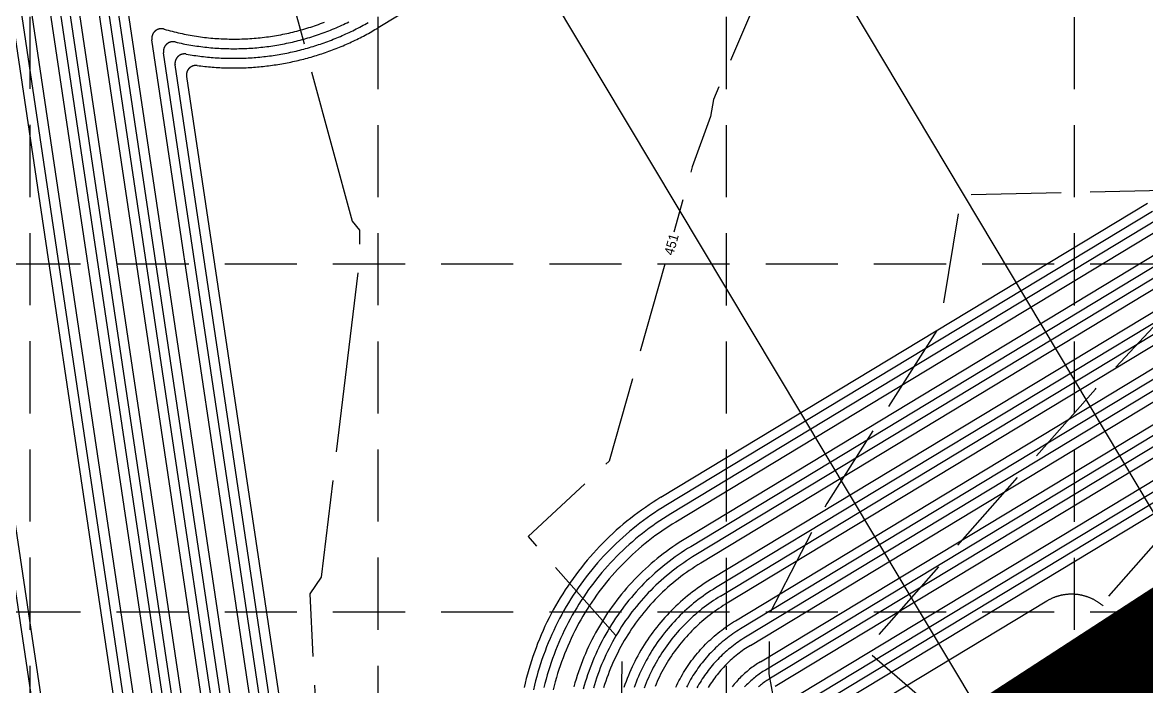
# Model space of a CAD drawing. Header units: inches. Extents: x 2439273 to 2445077, y 7048639 to 7057917.
# Drawn here: x 2442895.6 to 2443363.1, y 7054115.5 to 7054391.8 of the extents above; entities that cross this region are included whole.
import ezdxf
from ezdxf.enums import TextEntityAlignment as Align

# ---------------------------------------------------------------- set-up
doc = ezdxf.new("R2010")
doc.units = ezdxf.units.IN
doc.header["$LTSCALE"] = 300
doc.header["$MEASUREMENT"] = 0
for name, pattern in [('DASHED', [0.29, 0.25, -0.04]), ('DASHEDX2', [0.165, 0.125, -0.04]), ('HIDDEN', [0.375, 0.25, -0.125])]:
    doc.linetypes.add(name, pattern=pattern)
for name, color, linetype in [('EC', 43, 'DASHEDX2'), ('GRID', 254, 'HIDDEN'), ('new', 3, 'Continuous'), ('PC', 43, 'DASHEDX2'), ('SILT FENCE', 200, 'Continuous')]:
    doc.layers.add(name, color=color, linetype=linetype)
doc.styles.add('TMODELF', font='tmodelf')

msp = doc.modelspace()

# ---------------------------------------------------------------- linework, layer by layer
at = {"layer": 'EC', "color": 43, "linetype": 'DASHEDX2', "flags": 128}
for points in [[(2443425.74, 7053762.9), (2443410.41, 7053761.77), (2443405.97, 7053816.31), (2443401.06, 7053837.36), (2443403.24, 7053840.05), (2443400.65, 7053862.12), (2443422.56, 7053914.17), (2443420.89, 7053929.15), (2443409.27, 7053941.37), (2443418.2, 7053963.49), (2443407.31, 7054022.64), (2443384.23, 7054046.13), (2443375.71, 7054122.38), (2443344.45, 7054149.58), (2443377.51, 7054187.13), (2443398.88, 7054210.1), (2443437.29, 7054262.04), (2443478.46, 7054343.89), (2443509.53, 7054451.24), (2443614.64, 7054540.08), (2443651.9, 7054558.18), (2443693.35, 7054601.99), (2443728.56, 7054681.3), (2443812.61, 7054714.96), (2443863.78, 7054755.66), (2444011.23, 7054797.46), (2444011.97, 7054798.14), (2444012.82, 7054799.11), (2444012.85, 7054797.82), (2444012.89, 7054797.46), (2444012.83, 7054797.19), (2444012.6, 7054797.21), (2443999.05, 7054678.98), (2443978.29, 7054600.33), (2443975.74, 7054580.56), (2444001.51, 7054556.74), (2444053.34, 7054581.23), (2444080.03, 7054628.94), (2444081.95, 7054632.35), (2444082.71, 7054634.52), (2444113.22, 7054712.68), (2444125.39, 7054768.08), (2444127.07, 7054773.92), (2444129.2, 7054785.1), (2444137.84, 7054875.36), (2444149.36, 7054940.46), (2444151.97, 7054962.96), (2444154.76, 7054992.52), (2444157.59, 7055041.81), (2444156.9, 7055103.77), (2444155.87, 7055124.25), (2444151.7, 7055139.11), (2444132.12, 7055228.93), (2444130.36, 7055234.89), (2444124.79, 7055259.37), (2444123.25, 7055265.17), (2444118.68, 7055291.34), (2444116.11, 7055301.97), (2444061.14, 7055467.82), (2444060.28, 7055481.37), (2444050.92, 7055495.61), (2444050.15, 7055503.79), (2444050.16, 7055504.6)], [(2443511.86, 7055435.69), (2443507.19, 7055433.93), (2443504.92, 7055421.65), (2443497.25, 7055420.13), (2443493.6, 7055414.26), (2443492.04, 7055408.71), (2443453.84, 7055338.29), (2443452.7, 7055338.52), (2443451.86, 7055336.53), (2443450.09, 7055338.2), (2443448.59, 7055338.18), (2443448.86, 7055335.31), (2443447.1, 7055324.38), (2443435.73, 7055265.16), (2443433.88, 7055220.34), (2443432.33, 7055199.94), (2443415, 7055185.53), (2443374.98, 7055140.83), (2443363.17, 7055125.15), (2443361.98, 7055125.32), (2443352.8, 7055115.4), (2443360.63, 7055100.65), (2443360.78, 7055026.45), (2443360.08, 7055002.86), (2443371.99, 7055000.24), (2443418.36, 7054969.02), (2443406.62, 7054944.25), (2443471.96, 7054977.42), (2443529.63, 7055009.81), (2443530.14, 7055004.94), (2443526.02, 7054979.98), (2443532.77, 7054960.1), (2443566.31, 7054989.6), (2443585.78, 7055037.99), (2443590.53, 7055042.01), (2443604.79, 7055023.27), (2443656.99, 7055029.71), (2443666.14, 7055031.02), (2443668.26, 7055035.44), (2443677.41, 7055035.82), (2443700.95, 7055032.28), (2443762.1, 7055059.05), (2443763.15, 7055060.24), (2443766.99, 7055058.73), (2443764.53, 7055055.73), (2443756.65, 7055051.52), (2443680.7, 7055010.81), (2443660.78, 7055001.76), (2443596.08, 7054965.38), (2443563.89, 7054949.67), (2443557.22, 7054967.25), (2443516.36, 7054938.06), (2443513.96, 7054938.18), (2443484.06, 7054953.25), (2443466.24, 7054946.57), (2443395.92, 7054911.21), (2443373.7, 7054893.59), (2443320.91, 7054852.94), (2443294.85, 7054833.78), (2443252.66, 7054806.13), (2443242.56, 7054802.47), (2443216.02, 7054772.74), (2443185.64, 7054756.34), (2443163.8, 7054743.97), (2443165.29, 7054737.85), (2443191.1, 7054747.48), (2443219.19, 7054668.57), (2443250.56, 7054658.22), (2443239.44, 7054606.81), (2443211.38, 7054587.7), (2443212.53, 7054520.04), (2443222.29, 7054468.32), (2443228.27, 7054442.89), (2443213.74, 7054431.04), (2443183.1, 7054359.82), (2443181.79, 7054352.66), (2443174.19, 7054331.77), (2443166.51, 7054304.53)], [(2443314.73, 7054071.34), (2443246.4, 7054130.8), (2443341.86, 7054239.25), (2443403.58, 7054305.58), (2443406.09, 7054308.97), (2443408.78, 7054314.31), (2443414.52, 7054334.14), (2443390.64, 7054330.87), (2443370.67, 7054321.87), (2443286.18, 7054320.04), (2443277.13, 7054265.52), (2443230.15, 7054191.69), (2443206.36, 7054145.81), (2443205.99, 7054120.81), (2443213.13, 7054083.79), (2443239.82, 7053999.75), (2443234.62, 7053948.44), (2443238.04, 7053912.97), (2443265.46, 7053839.87), (2443282.07, 7053806.58), (2443304.58, 7053767.27), (2443352.7, 7053713.1), (2443391.84, 7053658.11), (2443400.61, 7053636.17), (2443420.26, 7053607.51), (2443419.79, 7053641.23), (2443418.81, 7053656.41), (2443415.35, 7053686.97), (2443423.84, 7053699.04)], [(2443162.75, 7054291.18), (2443139.67, 7054209.25), (2443105.9, 7054177.95), (2443145.08, 7054133.66), (2443144.59, 7054100.18), (2443149.81, 7054073.13), (2443146.68, 7053974.63), (2443171.7, 7053914.58), (2443174.93, 7053881.09)]]:
    msp.add_lwpolyline(points, dxfattribs=at)
at = {"layer": 'EC', "color": 43, "linetype": 'DASHED', "flags": 128}
msp.add_lwpolyline([(2443007.95, 7054456.14), (2443002.69, 7054419.91), (2443032.74, 7054309.19), (2443035.75, 7054305.36), (2443035.89, 7054294.04), (2443019.84, 7054160.99), (2443015.14, 7054154.07), (2443020.76, 7054042.59), (2443027.98, 7054035.18), (2443030.2, 7054009.01), (2443027.26, 7053976.63)], dxfattribs=at)
at = {"layer": 'GRID', "linetype": 'HIDDEN', "ltscale": 0.4}
for p, q in [((2442898.88, 7049369.15), (2442898.88, 7057765.42)), ((2443043.63, 7049369.12), (2443043.63, 7057765.42)), ((2443188.39, 7049369.1), (2443188.39, 7057765.42)), ((2443333.14, 7049369.08), (2443333.14, 7057765.42)), ((2439424.76, 7054291.31), (2444925.44, 7054291.31)), ((2439424.76, 7054146.56), (2444925.44, 7054146.56))]:
    msp.add_line(p, q, dxfattribs=at)
at = {"layer": 'new', "color": 3, "linetype": 'Continuous', "flags": 128}
for points in [[(2442670.99, 7055145.78), (2443478.05, 7053796.66)], [(2442799.46, 7055136.46), (2443536.66, 7053902)]]:
    msp.add_lwpolyline(points, dxfattribs=at)
at = {"layer": 'PC', "color": 24, "linetype": 'Continuous', "flags": 128}
for points in [[(2442829.63, 7054577.85), (2442924.42, 7053941.89), (2442752.22, 7053818.59), (2442767.34, 7053792.52), (2442608.78, 7053678.98)], [(2442611.11, 7053675.73), (2442961.11, 7053926.35), (2442863.77, 7054579.39), (2442834.1, 7054574.97), (2442928.74, 7053940.06), (2442771.33, 7053827.35), (2442786.45, 7053801.28)], [(2442613.44, 7053672.48), (2442965.43, 7053924.52), (2442870.67, 7054560.25)], [(2442877.57, 7054541.11), (2442969.75, 7053922.69), (2442615.77, 7053669.23)], [(2443248.96, 7054513.78), (2443043.57, 7054389.62)], [(2442620.43, 7053662.72), (2442978.38, 7053919.03), (2442891.36, 7054502.83)], [(2442898.26, 7054483.69), (2442982.7, 7053917.2), (2442622.76, 7053659.47)], [(2442625.09, 7053656.22), (2442987.01, 7053915.37), (2442905.16, 7054464.55)], [(2442627.41, 7053652.97), (2442991.33, 7053913.54), (2442912.05, 7054445.45)], [(2442632.07, 7053646.46), (2442999.96, 7053909.89), (2442923.9, 7054420.17)], [(2442634.4, 7053643.21), (2443004.28, 7053908.06), (2442929.27, 7054411.29)], [(2442636.73, 7053639.96), (2443008.6, 7053906.23), (2442934.47, 7054403.57)], [(2442639.06, 7053636.7), (2443012.91, 7053904.4), (2442939.54, 7054396.68)], [(2442954.5, 7054389.03), (2442954.42, 7054389.05), (2442954.35, 7054389.07), (2442954.27, 7054389.09), (2442954.19, 7054389.11), (2442954.11, 7054389.13), (2442954.03, 7054389.14), (2442953.95, 7054389.15), (2442953.87, 7054389.16), (2442953.79, 7054389.17), (2442953.71, 7054389.18), (2442953.63, 7054389.18), (2442953.55, 7054389.19), (2442953.47, 7054389.19), (2442953.39, 7054389.19), (2442953.31, 7054389.19), (2442953.23, 7054389.19), (2442953.15, 7054389.19), (2442953.07, 7054389.18), (2442952.99, 7054389.17), (2442952.92, 7054389.16), (2442952.84, 7054389.15), (2442952.76, 7054389.14), (2442952.68, 7054389.13), (2442952.6, 7054389.11), (2442952.52, 7054389.1), (2442952.44, 7054389.08), (2442952.36, 7054389.06), (2442952.29, 7054389.04), (2442952.21, 7054389.02), (2442952.13, 7054388.99), (2442952.06, 7054388.97), (2442951.98, 7054388.94), (2442951.91, 7054388.91), (2442951.83, 7054388.88), (2442951.76, 7054388.85), (2442951.69, 7054388.82), (2442951.62, 7054388.78), (2442951.54, 7054388.74), (2442951.47, 7054388.71), (2442951.4, 7054388.67), (2442951.33, 7054388.63), (2442951.27, 7054388.59), (2442951.2, 7054388.54), (2442951.13, 7054388.5), (2442951.07, 7054388.45), (2442951, 7054388.41), (2442950.94, 7054388.36), (2442950.87, 7054388.31), (2442950.81, 7054388.26), (2442950.75, 7054388.21), (2442950.69, 7054388.15), (2442950.63, 7054388.1), (2442950.58, 7054388.04), (2442950.52, 7054387.99), (2442950.46, 7054387.93), (2442950.41, 7054387.87), (2442950.36, 7054387.81), (2442950.31, 7054387.75), (2442950.25, 7054387.69), (2442950.21, 7054387.62), (2442950.16, 7054387.56), (2442950.11, 7054387.49), (2442950.07, 7054387.43), (2442950.02, 7054387.36), (2442949.98, 7054387.29), (2442949.94, 7054387.22), (2442949.9, 7054387.15), (2442949.86, 7054387.08), (2442949.82, 7054387.01), (2442949.79, 7054386.94), (2442949.75, 7054386.87), (2442949.72, 7054386.8), (2442949.69, 7054386.72), (2442949.66, 7054386.65), (2442949.63, 7054386.57), (2442949.6, 7054386.5), (2442949.58, 7054386.42), (2442949.55, 7054386.35), (2442949.53, 7054386.27), (2442949.51, 7054386.19), (2442949.49, 7054386.11), (2442949.47, 7054386.04), (2442949.46, 7054385.96), (2442949.44, 7054385.88), (2442949.43, 7054385.8), (2442949.42, 7054385.72), (2442949.41, 7054385.64), (2442949.4, 7054385.56), (2442949.39, 7054385.48), (2442949.39, 7054385.4), (2442949.38, 7054385.32), (2442949.38, 7054385.24), (2442949.38, 7054385.16), (2442949.38, 7054385.08), (2442949.39, 7054385), (2442949.39, 7054384.92), (2442949.4, 7054384.84), (2442949.41, 7054384.76), (2442949.42, 7054384.68), (2442949.43, 7054384.6)], [(2442954.5, 7054389.03), (2442955.33, 7054388.8), (2442956.16, 7054388.57), (2442956.99, 7054388.34), (2442957.82, 7054388.13), (2442958.65, 7054387.92), (2442959.49, 7054387.71), (2442960.33, 7054387.52), (2442961.17, 7054387.33), (2442962.01, 7054387.15), (2442962.85, 7054386.97), (2442963.69, 7054386.81), (2442964.54, 7054386.65), (2442965.38, 7054386.49), (2442966.23, 7054386.34), (2442967.08, 7054386.2), (2442967.93, 7054386.07), (2442968.78, 7054385.95), (2442969.63, 7054385.83), (2442970.48, 7054385.72), (2442971.34, 7054385.61), (2442972.19, 7054385.51), (2442973.05, 7054385.42), (2442973.9, 7054385.34), (2442974.76, 7054385.26), (2442975.62, 7054385.19), (2442976.47, 7054385.13), (2442977.33, 7054385.08), (2442978.19, 7054385.03), (2442979.05, 7054384.99), (2442979.91, 7054384.95), (2442980.77, 7054384.93), (2442981.63, 7054384.91), (2442982.49, 7054384.9), (2442983.35, 7054384.89), (2442984.21, 7054384.89), (2442985.07, 7054384.9), (2442985.93, 7054384.92), (2442986.79, 7054384.94), (2442987.65, 7054384.97), (2442988.51, 7054385.01), (2442989.37, 7054385.05), (2442990.23, 7054385.1), (2442991.08, 7054385.16), (2442991.94, 7054385.23), (2442992.8, 7054385.3), (2442993.65, 7054385.38), (2442994.51, 7054385.47), (2442995.36, 7054385.56), (2442996.22, 7054385.66), (2442997.07, 7054385.77), (2442997.92, 7054385.89), (2442998.78, 7054386.01), (2442999.63, 7054386.14), (2443000.47, 7054386.27), (2443001.32, 7054386.42), (2443002.17, 7054386.57), (2443003.02, 7054386.73), (2443003.86, 7054386.89), (2443004.7, 7054387.06), (2443005.54, 7054387.24), (2443006.38, 7054387.42), (2443007.22, 7054387.62), (2443008.06, 7054387.82), (2443008.89, 7054388.02), (2443009.73, 7054388.24), (2443010.56, 7054388.45), (2443011.39, 7054388.68), (2443012.22, 7054388.92), (2443013.04, 7054389.16), (2443013.86, 7054389.4), (2443014.69, 7054389.66), (2443015.51, 7054389.92), (2443016.32, 7054390.19), (2443017.14, 7054390.46), (2443017.95, 7054390.74), (2443018.76, 7054391.03), (2443019.57, 7054391.32), (2443020.38, 7054391.62), (2443021.18, 7054391.93)], [(2442959.14, 7054383.69), (2442959.95, 7054383.5), (2442960.76, 7054383.32), (2442961.58, 7054383.15), (2442962.4, 7054382.98), (2442963.21, 7054382.82), (2442964.03, 7054382.67), (2442964.85, 7054382.52), (2442965.68, 7054382.38), (2442966.5, 7054382.25), (2442967.32, 7054382.12), (2442968.15, 7054382), (2442968.97, 7054381.88), (2442969.8, 7054381.77), (2442970.63, 7054381.67), (2442971.45, 7054381.57), (2442972.28, 7054381.48), (2442973.11, 7054381.4), (2442973.94, 7054381.32), (2442974.77, 7054381.25), (2442975.6, 7054381.18), (2442976.43, 7054381.13), (2442977.27, 7054381.07), (2442978.1, 7054381.03), (2442978.93, 7054380.99), (2442979.77, 7054380.96), (2442980.6, 7054380.93), (2442981.43, 7054380.91), (2442982.27, 7054380.9), (2442983.1, 7054380.89), (2442983.93, 7054380.89), (2442984.77, 7054380.9), (2442985.6, 7054380.91), (2442986.43, 7054380.93), (2442987.27, 7054380.95), (2442988.1, 7054380.99), (2442988.93, 7054381.02), (2442989.76, 7054381.07), (2442990.6, 7054381.12), (2442991.43, 7054381.18), (2442992.26, 7054381.24), (2442993.09, 7054381.31), (2442993.92, 7054381.39), (2442994.75, 7054381.47), (2442995.58, 7054381.56), (2442996.41, 7054381.66), (2442997.23, 7054381.76), (2442998.06, 7054381.87), (2442998.89, 7054381.98), (2442999.71, 7054382.1), (2443000.53, 7054382.23), (2443001.36, 7054382.37), (2443002.18, 7054382.51), (2443003, 7054382.65), (2443003.82, 7054382.81), (2443004.64, 7054382.97), (2443005.45, 7054383.13), (2443006.27, 7054383.3), (2443007.08, 7054383.48), (2443007.9, 7054383.67), (2443008.71, 7054383.86), (2443009.52, 7054384.06), (2443010.33, 7054384.26), (2443011.13, 7054384.47), (2443011.94, 7054384.68), (2443012.74, 7054384.91), (2443013.54, 7054385.14), (2443014.34, 7054385.37), (2443015.14, 7054385.61), (2443015.94, 7054385.86), (2443016.73, 7054386.11), (2443017.53, 7054386.37), (2443018.32, 7054386.63), (2443019.1, 7054386.91), (2443019.89, 7054387.18), (2443020.67, 7054387.47), (2443021.46, 7054387.76), (2443022.24, 7054388.05), (2443023.01, 7054388.35), (2443023.79, 7054388.66), (2443024.56, 7054388.97), (2443025.33, 7054389.29), (2443026.1, 7054389.62), (2443026.86, 7054389.95), (2443027.62, 7054390.29), (2443028.38, 7054390.63), (2443029.14, 7054390.98), (2443029.9, 7054391.33), (2443030.65, 7054391.69), (2443031.4, 7054392.06)], [(2442963.74, 7054378.66), (2442964.54, 7054378.52), (2442965.33, 7054378.38), (2442966.13, 7054378.25), (2442966.93, 7054378.13), (2442967.73, 7054378.01), (2442968.53, 7054377.9), (2442969.33, 7054377.8), (2442970.13, 7054377.7), (2442970.94, 7054377.6), (2442971.74, 7054377.52), (2442972.54, 7054377.43), (2442973.35, 7054377.36), (2442974.15, 7054377.29), (2442974.96, 7054377.22), (2442975.77, 7054377.16), (2442976.57, 7054377.11), (2442977.38, 7054377.06), (2442978.19, 7054377.02), (2442978.99, 7054376.98), (2442979.8, 7054376.95), (2442980.61, 7054376.93), (2442981.42, 7054376.91), (2442982.23, 7054376.9), (2442983.03, 7054376.89), (2442983.84, 7054376.89), (2442984.65, 7054376.9), (2442985.46, 7054376.91), (2442986.27, 7054376.92), (2442987.07, 7054376.95), (2442987.88, 7054376.97), (2442988.69, 7054377.01), (2442989.5, 7054377.05), (2442990.3, 7054377.09), (2442991.11, 7054377.14), (2442991.92, 7054377.2), (2442992.72, 7054377.27), (2442993.53, 7054377.33), (2442994.33, 7054377.41), (2442995.14, 7054377.49), (2442995.94, 7054377.58), (2442996.74, 7054377.67), (2442997.55, 7054377.77), (2442998.35, 7054377.87), (2442999.15, 7054377.98), (2442999.95, 7054378.1), (2443000.75, 7054378.22), (2443001.55, 7054378.34), (2443002.34, 7054378.48), (2443003.14, 7054378.61), (2443003.93, 7054378.76), (2443004.73, 7054378.91), (2443005.52, 7054379.06), (2443006.31, 7054379.23), (2443007.1, 7054379.39), (2443007.89, 7054379.57), (2443008.68, 7054379.74), (2443009.47, 7054379.93), (2443010.26, 7054380.12), (2443011.04, 7054380.31), (2443011.82, 7054380.51), (2443012.6, 7054380.72), (2443013.38, 7054380.93), (2443014.16, 7054381.15), (2443014.94, 7054381.37), (2443015.71, 7054381.6), (2443016.49, 7054381.84), (2443017.26, 7054382.08), (2443018.03, 7054382.33), (2443018.8, 7054382.58), (2443019.56, 7054382.83), (2443020.33, 7054383.1), (2443021.09, 7054383.36), (2443021.85, 7054383.64), (2443022.61, 7054383.92), (2443023.37, 7054384.2), (2443024.12, 7054384.49), (2443024.87, 7054384.79), (2443025.62, 7054385.09), (2443026.37, 7054385.39), (2443027.12, 7054385.71), (2443027.86, 7054386.02), (2443028.6, 7054386.35), (2443029.34, 7054386.67), (2443030.08, 7054387.01), (2443030.81, 7054387.34), (2443031.54, 7054387.69), (2443032.27, 7054388.04), (2443033, 7054388.39), (2443033.72, 7054388.75), (2443034.44, 7054389.11), (2443035.16, 7054389.48), (2443035.88, 7054389.86), (2443036.59, 7054390.24), (2443037.3, 7054390.63), (2443038.01, 7054391.02), (2443038.71, 7054391.41), (2443039.42, 7054391.81)], [(2442968.32, 7054373.9), (2442969.09, 7054373.8), (2442969.87, 7054373.7), (2442970.65, 7054373.61), (2442971.43, 7054373.53), (2442972.21, 7054373.45), (2442972.99, 7054373.37), (2442973.77, 7054373.3), (2442974.55, 7054373.24), (2442975.33, 7054373.18), (2442976.11, 7054373.13), (2442976.9, 7054373.08), (2442977.68, 7054373.04), (2442978.46, 7054373), (2442979.24, 7054372.97), (2442980.03, 7054372.94), (2442980.81, 7054372.92), (2442981.59, 7054372.91), (2442982.38, 7054372.9), (2442983.16, 7054372.89), (2442983.94, 7054372.89), (2442984.73, 7054372.9), (2442985.51, 7054372.91), (2442986.3, 7054372.92), (2442987.08, 7054372.94), (2442987.86, 7054372.97), (2442988.64, 7054373), (2442989.43, 7054373.04), (2442990.21, 7054373.08), (2442990.99, 7054373.13), (2442991.77, 7054373.18), (2442992.56, 7054373.24), (2442993.34, 7054373.3), (2442994.12, 7054373.37), (2442994.9, 7054373.45), (2442995.68, 7054373.52), (2442996.46, 7054373.61), (2442997.23, 7054373.7), (2442998.01, 7054373.79), (2442998.79, 7054373.89), (2442999.57, 7054374), (2443000.34, 7054374.11), (2443001.12, 7054374.23), (2443001.89, 7054374.35), (2443002.66, 7054374.47), (2443003.44, 7054374.61), (2443004.21, 7054374.74), (2443004.98, 7054374.88), (2443005.75, 7054375.03), (2443006.52, 7054375.18), (2443007.29, 7054375.34), (2443008.05, 7054375.5), (2443008.82, 7054375.67), (2443009.58, 7054375.85), (2443010.35, 7054376.02), (2443011.11, 7054376.21), (2443011.87, 7054376.4), (2443012.63, 7054376.59), (2443013.38, 7054376.79), (2443014.14, 7054376.99), (2443014.9, 7054377.2), (2443015.65, 7054377.42), (2443016.4, 7054377.64), (2443017.15, 7054377.86), (2443017.9, 7054378.09), (2443018.65, 7054378.32), (2443019.4, 7054378.56), (2443020.14, 7054378.81), (2443020.88, 7054379.06), (2443021.63, 7054379.31), (2443022.36, 7054379.57), (2443023.1, 7054379.84), (2443023.84, 7054380.11), (2443024.57, 7054380.38), (2443025.3, 7054380.66), (2443026.03, 7054380.95), (2443026.76, 7054381.23), (2443027.49, 7054381.53), (2443028.21, 7054381.83), (2443028.94, 7054382.13), (2443029.66, 7054382.44), (2443030.37, 7054382.75), (2443031.09, 7054383.07), (2443031.8, 7054383.4), (2443032.52, 7054383.73), (2443033.22, 7054384.06), (2443033.93, 7054384.4), (2443034.64, 7054384.74), (2443035.34, 7054385.09), (2443036.04, 7054385.44), (2443036.74, 7054385.8), (2443037.43, 7054386.16), (2443038.12, 7054386.52), (2443038.81, 7054386.89), (2443039.5, 7054387.27), (2443040.19, 7054387.65), (2443040.87, 7054388.03), (2443041.55, 7054388.42), (2443042.23, 7054388.82), (2443042.9, 7054389.22), (2443043.57, 7054389.62)], [(2442643.72, 7053630.2), (2443021.55, 7053900.74), (2442949.43, 7054384.6)], [(2442959.14, 7054383.69), (2442959.06, 7054383.71), (2442958.98, 7054383.72), (2442958.91, 7054383.73), (2442958.83, 7054383.75), (2442958.75, 7054383.76), (2442958.68, 7054383.77), (2442958.6, 7054383.78), (2442958.52, 7054383.78), (2442958.44, 7054383.79), (2442958.37, 7054383.79), (2442958.29, 7054383.79), (2442958.21, 7054383.79), (2442958.13, 7054383.79), (2442958.05, 7054383.79), (2442957.98, 7054383.78), (2442957.9, 7054383.78), (2442957.82, 7054383.77), (2442957.74, 7054383.76), (2442957.67, 7054383.75), (2442957.59, 7054383.74), (2442957.51, 7054383.73), (2442957.44, 7054383.71), (2442957.36, 7054383.7), (2442957.28, 7054383.68), (2442957.21, 7054383.66), (2442957.13, 7054383.64), (2442957.06, 7054383.62), (2442956.99, 7054383.59), (2442956.91, 7054383.57), (2442956.84, 7054383.54), (2442956.77, 7054383.51), (2442956.69, 7054383.48), (2442956.62, 7054383.45), (2442956.55, 7054383.42), (2442956.48, 7054383.39), (2442956.41, 7054383.35), (2442956.34, 7054383.32), (2442956.27, 7054383.28), (2442956.21, 7054383.24), (2442956.14, 7054383.2), (2442956.07, 7054383.16), (2442956.01, 7054383.12), (2442955.94, 7054383.07), (2442955.88, 7054383.03), (2442955.82, 7054382.98), (2442955.76, 7054382.93), (2442955.7, 7054382.88), (2442955.64, 7054382.83), (2442955.58, 7054382.78), (2442955.52, 7054382.73), (2442955.46, 7054382.68), (2442955.41, 7054382.62), (2442955.35, 7054382.57), (2442955.3, 7054382.51), (2442955.25, 7054382.45), (2442955.19, 7054382.4), (2442955.14, 7054382.34), (2442955.1, 7054382.28), (2442955.05, 7054382.21), (2442955, 7054382.15), (2442954.96, 7054382.09), (2442954.91, 7054382.02), (2442954.87, 7054381.96), (2442954.83, 7054381.89), (2442954.79, 7054381.83), (2442954.75, 7054381.76), (2442954.71, 7054381.69), (2442954.67, 7054381.62), (2442954.64, 7054381.55), (2442954.61, 7054381.48), (2442954.57, 7054381.41), (2442954.54, 7054381.34), (2442954.51, 7054381.27), (2442954.49, 7054381.19), (2442954.46, 7054381.12), (2442954.43, 7054381.05), (2442954.41, 7054380.97), (2442954.39, 7054380.9), (2442954.37, 7054380.82), (2442954.35, 7054380.75), (2442954.33, 7054380.67), (2442954.31, 7054380.6), (2442954.3, 7054380.52), (2442954.29, 7054380.44), (2442954.27, 7054380.37), (2442954.26, 7054380.29), (2442954.25, 7054380.21), (2442954.25, 7054380.13), (2442954.24, 7054380.06), (2442954.24, 7054379.98), (2442954.23, 7054379.9), (2442954.23, 7054379.82), (2442954.23, 7054379.75), (2442954.23, 7054379.67), (2442954.24, 7054379.59), (2442954.24, 7054379.51), (2442954.25, 7054379.43), (2442954.26, 7054379.36), (2442954.26, 7054379.28), (2442954.28, 7054379.2)], [(2442646.04, 7053626.95), (2443025.86, 7053898.91), (2442954.28, 7054379.2)], [(2442963.74, 7054378.66), (2442963.67, 7054378.67), (2442963.59, 7054378.68), (2442963.51, 7054378.69), (2442963.44, 7054378.7), (2442963.36, 7054378.71), (2442963.29, 7054378.71), (2442963.21, 7054378.72), (2442963.14, 7054378.72), (2442963.06, 7054378.72), (2442962.98, 7054378.72), (2442962.91, 7054378.72), (2442962.83, 7054378.72), (2442962.76, 7054378.71), (2442962.68, 7054378.71), (2442962.61, 7054378.7), (2442962.53, 7054378.69), (2442962.46, 7054378.68), (2442962.38, 7054378.67), (2442962.31, 7054378.65), (2442962.23, 7054378.64), (2442962.16, 7054378.62), (2442962.08, 7054378.61), (2442962.01, 7054378.59), (2442961.94, 7054378.57), (2442961.86, 7054378.55), (2442961.79, 7054378.52), (2442961.72, 7054378.5), (2442961.65, 7054378.47), (2442961.58, 7054378.45), (2442961.51, 7054378.42), (2442961.44, 7054378.39), (2442961.37, 7054378.36), (2442961.3, 7054378.33), (2442961.23, 7054378.29), (2442961.16, 7054378.26), (2442961.1, 7054378.22), (2442961.03, 7054378.18), (2442960.97, 7054378.15), (2442960.9, 7054378.11), (2442960.84, 7054378.07), (2442960.77, 7054378.02), (2442960.71, 7054377.98), (2442960.65, 7054377.94), (2442960.59, 7054377.89), (2442960.53, 7054377.84), (2442960.47, 7054377.79), (2442960.41, 7054377.75), (2442960.36, 7054377.7), (2442960.3, 7054377.64), (2442960.25, 7054377.59), (2442960.19, 7054377.54), (2442960.14, 7054377.48), (2442960.09, 7054377.43), (2442960.04, 7054377.37), (2442959.99, 7054377.32), (2442959.94, 7054377.26), (2442959.89, 7054377.2), (2442959.84, 7054377.14), (2442959.8, 7054377.08), (2442959.75, 7054377.02), (2442959.71, 7054376.95), (2442959.67, 7054376.89), (2442959.63, 7054376.82), (2442959.59, 7054376.76), (2442959.55, 7054376.69), (2442959.52, 7054376.63), (2442959.48, 7054376.56), (2442959.45, 7054376.49), (2442959.41, 7054376.43), (2442959.38, 7054376.36), (2442959.35, 7054376.29), (2442959.32, 7054376.22), (2442959.29, 7054376.15), (2442959.27, 7054376.07), (2442959.24, 7054376), (2442959.22, 7054375.93), (2442959.2, 7054375.86), (2442959.18, 7054375.79), (2442959.16, 7054375.71), (2442959.14, 7054375.64), (2442959.12, 7054375.56), (2442959.11, 7054375.49), (2442959.09, 7054375.42), (2442959.08, 7054375.34), (2442959.07, 7054375.27), (2442959.06, 7054375.19), (2442959.05, 7054375.12), (2442959.04, 7054375.04), (2442959.04, 7054374.96), (2442959.04, 7054374.89), (2442959.03, 7054374.81), (2442959.03, 7054374.74), (2442959.03, 7054374.66), (2442959.03, 7054374.58), (2442959.04, 7054374.51), (2442959.04, 7054374.43), (2442959.05, 7054374.36), (2442959.06, 7054374.28), (2442959.07, 7054374.21), (2442959.08, 7054374.13)], [(2442648.37, 7053623.7), (2443030.18, 7053897.09), (2442959.08, 7054374.13)], [(2442968.32, 7054373.9), (2442968.24, 7054373.91), (2442968.17, 7054373.91), (2442968.09, 7054373.92), (2442968.02, 7054373.92), (2442967.95, 7054373.93), (2442967.87, 7054373.93), (2442967.8, 7054373.93), (2442967.73, 7054373.93), (2442967.65, 7054373.93), (2442967.58, 7054373.93), (2442967.5, 7054373.92), (2442967.43, 7054373.91), (2442967.36, 7054373.91), (2442967.28, 7054373.9), (2442967.21, 7054373.89), (2442967.14, 7054373.88), (2442967.06, 7054373.86), (2442966.99, 7054373.85), (2442966.92, 7054373.83), (2442966.85, 7054373.82), (2442966.77, 7054373.8), (2442966.7, 7054373.78), (2442966.63, 7054373.76), (2442966.56, 7054373.74), (2442966.49, 7054373.71), (2442966.42, 7054373.69), (2442966.35, 7054373.66), (2442966.28, 7054373.64), (2442966.21, 7054373.61), (2442966.15, 7054373.58), (2442966.08, 7054373.55), (2442966.01, 7054373.51), (2442965.95, 7054373.48), (2442965.88, 7054373.45), (2442965.82, 7054373.41), (2442965.75, 7054373.37), (2442965.69, 7054373.34), (2442965.63, 7054373.3), (2442965.56, 7054373.26), (2442965.5, 7054373.21), (2442965.44, 7054373.17), (2442965.38, 7054373.13), (2442965.33, 7054373.08), (2442965.27, 7054373.04), (2442965.21, 7054372.99), (2442965.15, 7054372.94), (2442965.1, 7054372.89), (2442965.04, 7054372.84), (2442964.99, 7054372.79), (2442964.94, 7054372.74), (2442964.89, 7054372.68), (2442964.84, 7054372.63), (2442964.79, 7054372.57), (2442964.74, 7054372.52), (2442964.69, 7054372.46), (2442964.65, 7054372.4), (2442964.6, 7054372.34), (2442964.56, 7054372.29), (2442964.51, 7054372.23), (2442964.47, 7054372.16), (2442964.43, 7054372.1), (2442964.39, 7054372.04), (2442964.35, 7054371.98), (2442964.32, 7054371.91), (2442964.28, 7054371.85), (2442964.24, 7054371.78), (2442964.21, 7054371.72), (2442964.18, 7054371.65), (2442964.15, 7054371.58), (2442964.12, 7054371.52), (2442964.09, 7054371.45), (2442964.06, 7054371.38), (2442964.03, 7054371.31), (2442964.01, 7054371.24), (2442963.99, 7054371.17), (2442963.96, 7054371.1), (2442963.94, 7054371.03), (2442963.92, 7054370.96), (2442963.91, 7054370.88), (2442963.89, 7054370.81), (2442963.87, 7054370.74), (2442963.86, 7054370.67), (2442963.85, 7054370.59), (2442963.83, 7054370.52), (2442963.82, 7054370.45), (2442963.81, 7054370.37), (2442963.81, 7054370.3), (2442963.8, 7054370.23), (2442963.8, 7054370.15), (2442963.79, 7054370.08), (2442963.79, 7054370.01), (2442963.79, 7054369.93), (2442963.79, 7054369.86), (2442963.79, 7054369.78), (2442963.8, 7054369.71), (2442963.8, 7054369.64), (2442963.81, 7054369.56), (2442963.81, 7054369.49), (2442963.82, 7054369.41), (2442963.83, 7054369.34)], [(2442963.83, 7054369.34), (2443034.5, 7053895.26), (2442650.7, 7053620.44)], [(2443161.16, 7054194.22), (2443363.61, 7054316.61)], [(2443365.68, 7054313.19), (2443163.23, 7054190.8)], [(2443367.75, 7054309.77), (2443165.3, 7054187.38)], [(2443369.82, 7054306.34), (2443167.37, 7054183.95)], [(2443373.96, 7054299.5), (2443171.51, 7054177.11)], [(2443376.03, 7054296.07), (2443173.57, 7054173.68)], [(2443378.09, 7054292.65), (2443175.64, 7054170.26)], [(2443380.16, 7054289.23), (2443177.71, 7054166.84)], [(2443384.3, 7054282.38), (2443181.85, 7054159.99)], [(2443386.37, 7054278.96), (2443183.92, 7054156.57)], [(2443185.99, 7054153.15), (2443388.44, 7054275.54)], [(2443390.51, 7054272.11), (2443188.06, 7054149.72)], [(2443167.31, 7054115.17), (2443167.74, 7054116.07), (2443168.18, 7054116.96), (2443168.64, 7054117.84), (2443169.11, 7054118.72), (2443169.59, 7054119.59), (2443170.08, 7054120.45), (2443170.59, 7054121.31), (2443171.12, 7054122.15), (2443171.65, 7054122.99), (2443172.2, 7054123.82), (2443172.76, 7054124.64), (2443173.33, 7054125.45), (2443173.92, 7054126.26), (2443174.52, 7054127.05), (2443175.13, 7054127.83), (2443175.75, 7054128.61), (2443176.39, 7054129.37), (2443177.04, 7054130.13), (2443177.7, 7054130.87), (2443178.37, 7054131.61), (2443179.05, 7054132.33), (2443179.74, 7054133.05), (2443180.44, 7054133.75), (2443181.16, 7054134.44), (2443181.88, 7054135.12), (2443182.62, 7054135.79), (2443183.37, 7054136.45), (2443184.12, 7054137.09), (2443184.89, 7054137.73), (2443185.66, 7054138.35), (2443186.45, 7054138.96), (2443187.24, 7054139.56), (2443188.05, 7054140.14), (2443188.86, 7054140.71), (2443189.68, 7054141.27), (2443190.51, 7054141.82), (2443191.35, 7054142.36), (2443192.2, 7054142.88), (2443394.65, 7054265.27)], [(2443396.72, 7054261.84), (2443194.27, 7054139.45)], [(2443398.79, 7054258.42), (2443196.34, 7054136.03)], [(2443198.41, 7054132.61), (2443400.86, 7054255)], [(2443202.55, 7054125.76), (2443405, 7054248.15)], [(2443407.07, 7054244.73), (2443204.62, 7054122.34)], [(2443409.14, 7054241.3), (2443206.68, 7054118.91)], [(2443411.21, 7054237.88), (2443208.75, 7054115.49)], [(2443212.89, 7054108.65), (2443415.34, 7054231.04)], [(2443214.96, 7054105.22), (2443417.41, 7054227.61)], [(2443419.48, 7054224.19), (2443217.03, 7054101.8)], [(2443421.55, 7054220.77), (2443219.1, 7054098.38)], [(2443161.16, 7054194.22), (2443159.52, 7054193.21), (2443157.89, 7054192.18), (2443156.28, 7054191.12), (2443154.69, 7054190.03), (2443153.12, 7054188.92), (2443151.56, 7054187.79), (2443150.02, 7054186.63), (2443148.5, 7054185.45), (2443146.99, 7054184.25), (2443145.51, 7054183.02), (2443144.04, 7054181.77), (2443142.6, 7054180.49), (2443141.17, 7054179.2), (2443139.77, 7054177.88), (2443138.38, 7054176.54), (2443137.02, 7054175.18), (2443135.68, 7054173.79), (2443134.36, 7054172.39), (2443133.06, 7054170.97), (2443131.78, 7054169.52), (2443130.53, 7054168.06), (2443129.3, 7054166.58), (2443128.09, 7054165.08), (2443126.91, 7054163.56), (2443125.75, 7054162.02), (2443124.61, 7054160.46), (2443123.5, 7054158.89), (2443122.41, 7054157.3), (2443121.35, 7054155.69), (2443120.31, 7054154.07), (2443119.3, 7054152.43), (2443118.31, 7054150.77), (2443117.35, 7054149.1), (2443116.41, 7054147.42), (2443115.51, 7054145.72), (2443114.62, 7054144.01), (2443113.77, 7054142.28), (2443112.94, 7054140.54), (2443112.14, 7054138.79), (2443111.37, 7054137.02), (2443110.62, 7054135.25), (2443109.9, 7054133.46), (2443109.21, 7054131.66), (2443108.55, 7054129.85), (2443107.91, 7054128.03), (2443107.31, 7054126.2), (2443106.73, 7054124.37), (2443106.18, 7054122.52), (2443105.66, 7054120.66), (2443105.17, 7054118.8), (2443104.71, 7054116.93), (2443104.27, 7054115.05)], [(2443163.23, 7054190.8), (2443161.64, 7054189.82), (2443160.07, 7054188.82), (2443158.51, 7054187.8), (2443156.97, 7054186.75), (2443155.44, 7054185.67), (2443153.94, 7054184.57), (2443152.45, 7054183.45), (2443150.97, 7054182.31), (2443149.52, 7054181.14), (2443148.08, 7054179.96), (2443146.67, 7054178.74), (2443145.27, 7054177.51), (2443143.89, 7054176.26), (2443142.53, 7054174.98), (2443141.19, 7054173.68), (2443139.87, 7054172.37), (2443138.57, 7054171.03), (2443137.29, 7054169.67), (2443136.03, 7054168.29), (2443134.8, 7054166.9), (2443133.59, 7054165.48), (2443132.39, 7054164.05), (2443131.23, 7054162.59), (2443130.08, 7054161.12), (2443128.96, 7054159.63), (2443127.86, 7054158.13), (2443126.78, 7054156.61), (2443125.73, 7054155.07), (2443124.7, 7054153.51), (2443123.7, 7054151.94), (2443122.72, 7054150.35), (2443121.76, 7054148.75), (2443120.83, 7054147.14), (2443119.93, 7054145.51), (2443119.05, 7054143.86), (2443118.19, 7054142.2), (2443117.37, 7054140.53), (2443116.57, 7054138.85), (2443115.79, 7054137.15), (2443115.04, 7054135.45), (2443114.32, 7054133.73), (2443113.62, 7054132), (2443112.96, 7054130.26), (2443112.31, 7054128.51), (2443111.7, 7054126.75), (2443111.11, 7054124.98), (2443110.55, 7054123.2), (2443110.02, 7054121.41), (2443109.52, 7054119.61), (2443109.04, 7054117.81), (2443108.6, 7054116), (2443108.18, 7054114.18)], [(2443165.3, 7054187.38), (2443163.76, 7054186.43), (2443162.24, 7054185.46), (2443160.74, 7054184.47), (2443159.25, 7054183.46), (2443157.77, 7054182.42), (2443156.32, 7054181.36), (2443154.88, 7054180.28), (2443153.45, 7054179.17), (2443152.05, 7054178.04), (2443150.66, 7054176.89), (2443149.29, 7054175.72), (2443147.93, 7054174.53), (2443146.6, 7054173.32), (2443145.29, 7054172.09), (2443143.99, 7054170.83), (2443142.72, 7054169.56), (2443141.46, 7054168.27), (2443140.22, 7054166.95), (2443139.01, 7054165.62), (2443137.82, 7054164.27), (2443136.64, 7054162.9), (2443135.49, 7054161.52), (2443134.36, 7054160.11), (2443133.25, 7054158.69), (2443132.17, 7054157.25), (2443131.11, 7054155.8), (2443130.07, 7054154.32), (2443129.05, 7054152.84), (2443128.05, 7054151.33), (2443127.08, 7054149.81), (2443126.14, 7054148.28), (2443125.21, 7054146.73), (2443124.31, 7054145.17), (2443123.44, 7054143.59), (2443122.59, 7054142), (2443121.77, 7054140.4), (2443120.97, 7054138.79), (2443120.19, 7054137.16), (2443119.44, 7054135.52), (2443118.72, 7054133.87), (2443118.02, 7054132.21), (2443117.35, 7054130.53), (2443116.7, 7054128.85), (2443116.08, 7054127.16), (2443115.49, 7054125.46), (2443114.92, 7054123.75), (2443114.38, 7054122.03), (2443113.87, 7054120.3), (2443113.38, 7054118.56), (2443112.92, 7054116.82), (2443112.49, 7054115.07)], [(2443167.37, 7054183.95), (2443165.88, 7054183.04), (2443164.42, 7054182.11), (2443162.96, 7054181.15), (2443161.52, 7054180.17), (2443160.1, 7054179.17), (2443158.7, 7054178.14), (2443157.3, 7054177.1), (2443155.93, 7054176.03), (2443154.57, 7054174.94), (2443153.23, 7054173.83), (2443151.91, 7054172.7), (2443150.6, 7054171.55), (2443149.32, 7054170.38), (2443148.05, 7054169.19), (2443146.8, 7054167.98), (2443145.56, 7054166.75), (2443144.35, 7054165.5), (2443143.16, 7054164.23), (2443141.99, 7054162.95), (2443140.83, 7054161.64), (2443139.7, 7054160.32), (2443138.59, 7054158.98), (2443137.5, 7054157.63), (2443136.43, 7054156.26), (2443135.38, 7054154.87), (2443134.35, 7054153.46), (2443133.35, 7054152.04), (2443132.37, 7054150.6), (2443131.41, 7054149.15), (2443130.47, 7054147.69), (2443129.56, 7054146.2), (2443128.67, 7054144.71), (2443127.8, 7054143.2), (2443126.95, 7054141.68), (2443126.13, 7054140.14), (2443125.34, 7054138.6), (2443124.56, 7054137.04), (2443123.82, 7054135.47), (2443123.09, 7054133.88), (2443122.39, 7054132.29), (2443121.72, 7054130.69), (2443121.07, 7054129.07), (2443120.45, 7054127.45), (2443119.85, 7054125.81), (2443119.27, 7054124.17), (2443118.73, 7054122.52), (2443118.2, 7054120.86), (2443117.71, 7054119.19), (2443117.24, 7054117.51), (2443116.8, 7054115.83), (2443116.38, 7054114.14)], [(2443171.51, 7054177.11), (2443170.13, 7054176.26), (2443168.77, 7054175.39), (2443167.42, 7054174.5), (2443166.08, 7054173.59), (2443164.76, 7054172.66), (2443163.45, 7054171.71), (2443162.16, 7054170.74), (2443160.89, 7054169.75), (2443159.62, 7054168.74), (2443158.38, 7054167.71), (2443157.15, 7054166.66), (2443155.94, 7054165.59), (2443154.74, 7054164.5), (2443153.56, 7054163.4), (2443152.4, 7054162.27), (2443151.26, 7054161.13), (2443150.13, 7054159.97), (2443149.03, 7054158.8), (2443147.94, 7054157.6), (2443146.87, 7054156.39), (2443145.82, 7054155.16), (2443144.78, 7054153.92), (2443143.77, 7054152.66), (2443142.78, 7054151.39), (2443141.8, 7054150.1), (2443140.85, 7054148.79), (2443139.92, 7054147.47), (2443139.01, 7054146.14), (2443138.11, 7054144.79), (2443137.24, 7054143.43), (2443136.4, 7054142.05), (2443135.57, 7054140.67), (2443134.76, 7054139.27), (2443133.98, 7054137.85), (2443133.22, 7054136.43), (2443132.48, 7054134.99), (2443131.76, 7054133.54), (2443131.06, 7054132.08), (2443130.39, 7054130.61), (2443129.74, 7054129.13), (2443129.12, 7054127.64), (2443128.52, 7054126.15), (2443127.94, 7054124.64), (2443127.38, 7054123.12), (2443126.85, 7054121.59), (2443126.34, 7054120.06), (2443125.86, 7054118.52), (2443125.39, 7054116.97), (2443124.96, 7054115.41)], [(2443173.57, 7054173.68), (2443172.25, 7054172.87), (2443170.94, 7054172.04), (2443169.64, 7054171.18), (2443168.36, 7054170.31), (2443167.09, 7054169.41), (2443165.83, 7054168.5), (2443164.59, 7054167.56), (2443163.36, 7054166.61), (2443162.15, 7054165.64), (2443160.95, 7054164.65), (2443159.77, 7054163.64), (2443158.61, 7054162.61), (2443157.46, 7054161.57), (2443156.32, 7054160.5), (2443155.21, 7054159.42), (2443154.11, 7054158.32), (2443153.03, 7054157.21), (2443151.96, 7054156.08), (2443150.91, 7054154.93), (2443149.88, 7054153.77), (2443148.87, 7054152.59), (2443147.88, 7054151.39), (2443146.91, 7054150.18), (2443145.95, 7054148.95), (2443145.02, 7054147.71), (2443144.1, 7054146.46), (2443143.2, 7054145.19), (2443142.33, 7054143.91), (2443141.47, 7054142.61), (2443140.63, 7054141.3), (2443139.82, 7054139.98), (2443139.02, 7054138.65), (2443138.24, 7054137.3), (2443137.49, 7054135.94), (2443136.76, 7054134.57), (2443136.05, 7054133.19), (2443135.36, 7054131.8), (2443134.69, 7054130.39), (2443134.04, 7054128.98), (2443133.42, 7054127.56), (2443132.82, 7054126.12), (2443132.24, 7054124.68), (2443131.68, 7054123.23), (2443131.15, 7054121.77), (2443130.63, 7054120.31), (2443130.15, 7054118.83), (2443129.68, 7054117.35), (2443129.24, 7054115.86), (2443128.82, 7054114.36)], [(2443175.64, 7054170.26), (2443174.37, 7054169.48), (2443173.12, 7054168.68), (2443171.87, 7054167.86), (2443170.64, 7054167.02), (2443169.42, 7054166.16), (2443168.21, 7054165.28), (2443167.02, 7054164.38), (2443165.84, 7054163.47), (2443164.68, 7054162.54), (2443163.53, 7054161.59), (2443162.39, 7054160.62), (2443161.27, 7054159.63), (2443160.17, 7054158.63), (2443159.08, 7054157.61), (2443158.01, 7054156.57), (2443156.96, 7054155.51), (2443155.92, 7054154.44), (2443154.89, 7054153.36), (2443153.89, 7054152.26), (2443152.9, 7054151.14), (2443151.93, 7054150.01), (2443150.98, 7054148.86), (2443150.04, 7054147.7), (2443149.13, 7054146.52), (2443148.23, 7054145.33), (2443147.35, 7054144.12), (2443146.49, 7054142.91), (2443145.64, 7054141.68), (2443144.82, 7054140.43), (2443144.02, 7054139.17), (2443143.24, 7054137.9), (2443142.47, 7054136.62), (2443141.73, 7054135.33), (2443141, 7054134.03), (2443140.3, 7054132.71), (2443139.62, 7054131.38), (2443138.96, 7054130.05), (2443138.31, 7054128.7), (2443137.69, 7054127.34), (2443137.1, 7054125.98), (2443136.52, 7054124.6), (2443135.96, 7054123.22), (2443135.43, 7054121.83), (2443134.91, 7054120.43), (2443134.42, 7054119.02), (2443133.95, 7054117.6), (2443133.51, 7054116.18), (2443133.08, 7054114.75)], [(2443177.71, 7054166.84), (2443176.5, 7054166.09), (2443175.29, 7054165.32), (2443174.1, 7054164.53), (2443172.91, 7054163.73), (2443171.75, 7054162.91), (2443170.59, 7054162.07), (2443169.45, 7054161.21), (2443168.32, 7054160.33), (2443167.2, 7054159.44), (2443166.1, 7054158.52), (2443165.02, 7054157.6), (2443163.94, 7054156.65), (2443162.89, 7054155.69), (2443161.84, 7054154.71), (2443160.82, 7054153.72), (2443159.8, 7054152.71), (2443158.81, 7054151.68), (2443157.83, 7054150.64), (2443156.87, 7054149.58), (2443155.92, 7054148.51), (2443154.99, 7054147.43), (2443154.07, 7054146.33), (2443153.18, 7054145.21), (2443152.3, 7054144.09), (2443151.44, 7054142.95), (2443150.6, 7054141.79), (2443149.77, 7054140.62), (2443148.96, 7054139.44), (2443148.18, 7054138.25), (2443147.41, 7054137.05), (2443146.65, 7054135.83), (2443145.92, 7054134.6), (2443145.21, 7054133.36), (2443144.52, 7054132.11), (2443143.84, 7054130.85), (2443143.19, 7054129.58), (2443142.55, 7054128.3), (2443141.94, 7054127.01), (2443141.34, 7054125.71), (2443140.77, 7054124.4), (2443140.22, 7054123.08), (2443139.68, 7054121.76), (2443139.17, 7054120.42), (2443138.68, 7054119.08), (2443138.21, 7054117.73), (2443137.76, 7054116.37), (2443137.33, 7054115.01)], [(2443181.85, 7054159.99), (2443180.74, 7054159.31), (2443179.64, 7054158.61), (2443178.55, 7054157.89), (2443177.47, 7054157.15), (2443176.4, 7054156.4), (2443175.35, 7054155.63), (2443174.31, 7054154.85), (2443173.27, 7054154.05), (2443172.26, 7054153.23), (2443171.25, 7054152.4), (2443170.26, 7054151.55), (2443169.28, 7054150.69), (2443168.31, 7054149.81), (2443167.36, 7054148.92), (2443166.42, 7054148.01), (2443165.5, 7054147.09), (2443164.59, 7054146.15), (2443163.7, 7054145.2), (2443162.82, 7054144.24), (2443161.95, 7054143.26), (2443161.1, 7054142.27), (2443160.27, 7054141.26), (2443159.45, 7054140.25), (2443158.65, 7054139.22), (2443157.86, 7054138.18), (2443157.09, 7054137.12), (2443156.34, 7054136.06), (2443155.6, 7054134.98), (2443154.88, 7054133.89), (2443154.18, 7054132.79), (2443153.49, 7054131.68), (2443152.83, 7054130.56), (2443152.18, 7054129.43), (2443151.54, 7054128.29), (2443150.93, 7054127.14), (2443150.33, 7054125.97), (2443149.75, 7054124.81), (2443149.19, 7054123.63), (2443148.65, 7054122.44), (2443148.12, 7054121.24), (2443147.62, 7054120.04), (2443147.13, 7054118.83), (2443146.66, 7054117.61), (2443146.21, 7054116.39), (2443145.78, 7054115.15)], [(2443183.92, 7054156.57), (2443182.86, 7054155.92), (2443181.81, 7054155.25), (2443180.78, 7054154.57), (2443179.75, 7054153.87), (2443178.73, 7054153.15), (2443177.73, 7054152.42), (2443176.73, 7054151.67), (2443175.75, 7054150.91), (2443174.78, 7054150.13), (2443173.83, 7054149.34), (2443172.88, 7054148.53), (2443171.95, 7054147.71), (2443171.03, 7054146.87), (2443170.12, 7054146.02), (2443169.23, 7054145.16), (2443168.35, 7054144.28), (2443167.48, 7054143.39), (2443166.63, 7054142.48), (2443165.79, 7054141.57), (2443164.97, 7054140.63), (2443164.16, 7054139.69), (2443163.37, 7054138.73), (2443162.59, 7054137.77), (2443161.82, 7054136.78), (2443161.07, 7054135.79), (2443160.34, 7054134.79), (2443159.62, 7054133.77), (2443158.92, 7054132.75), (2443158.24, 7054131.71), (2443157.57, 7054130.66), (2443156.91, 7054129.61), (2443156.28, 7054128.54), (2443155.66, 7054127.46), (2443155.05, 7054126.37), (2443154.47, 7054125.28), (2443153.9, 7054124.17), (2443153.35, 7054123.06), (2443152.81, 7054121.94), (2443152.3, 7054120.81), (2443151.8, 7054119.67), (2443151.32, 7054118.52), (2443150.85, 7054117.37), (2443150.41, 7054116.21), (2443149.98, 7054115.04)], [(2443185.99, 7054153.15), (2443184.99, 7054152.53), (2443183.99, 7054151.89), (2443183, 7054151.24), (2443182.03, 7054150.58), (2443181.06, 7054149.9), (2443180.11, 7054149.2), (2443179.16, 7054148.49), (2443178.23, 7054147.77), (2443177.31, 7054147.03), (2443176.4, 7054146.28), (2443175.5, 7054145.51), (2443174.62, 7054144.73), (2443173.74, 7054143.94), (2443172.88, 7054143.13), (2443172.03, 7054142.31), (2443171.2, 7054141.47), (2443170.37, 7054140.62), (2443169.56, 7054139.76), (2443168.77, 7054138.89), (2443167.99, 7054138.01), (2443167.22, 7054137.11), (2443166.46, 7054136.2), (2443165.72, 7054135.28), (2443165, 7054134.35), (2443164.29, 7054133.41), (2443163.59, 7054132.45), (2443162.91, 7054131.49), (2443162.24, 7054130.52), (2443161.59, 7054129.53), (2443160.95, 7054128.54), (2443160.33, 7054127.53), (2443159.73, 7054126.52), (2443159.14, 7054125.49), (2443158.57, 7054124.46), (2443158.01, 7054123.42), (2443157.47, 7054122.37), (2443156.95, 7054121.31), (2443156.44, 7054120.24), (2443155.95, 7054119.17), (2443155.47, 7054118.09), (2443155.02, 7054117), (2443154.58, 7054115.9), (2443154.15, 7054114.8)], [(2443321.65, 7054151.02), (2443223.24, 7054091.53)], [(2443345.12, 7054148.99), (2443344.93, 7054149.16), (2443344.74, 7054149.32), (2443344.54, 7054149.48), (2443344.35, 7054149.64), (2443344.15, 7054149.79), (2443343.95, 7054149.94), (2443343.74, 7054150.09), (2443343.54, 7054150.24), (2443343.33, 7054150.38), (2443343.12, 7054150.52), (2443342.91, 7054150.66), (2443342.7, 7054150.8), (2443342.49, 7054150.93), (2443342.27, 7054151.06), (2443342.06, 7054151.19), (2443341.84, 7054151.32), (2443341.62, 7054151.44), (2443341.4, 7054151.56), (2443341.17, 7054151.68), (2443340.95, 7054151.79), (2443340.72, 7054151.9), (2443340.49, 7054152.01), (2443340.27, 7054152.12), (2443340.04, 7054152.22), (2443339.8, 7054152.32), (2443339.57, 7054152.42), (2443339.34, 7054152.51), (2443339.1, 7054152.6), (2443338.87, 7054152.69), (2443338.63, 7054152.77), (2443338.39, 7054152.86), (2443338.15, 7054152.94), (2443337.91, 7054153.01), (2443337.67, 7054153.08), (2443337.43, 7054153.15), (2443337.19, 7054153.22), (2443336.94, 7054153.29), (2443336.7, 7054153.35), (2443336.45, 7054153.4), (2443336.21, 7054153.46), (2443335.96, 7054153.51), (2443335.71, 7054153.56), (2443335.47, 7054153.6), (2443335.22, 7054153.65), (2443334.97, 7054153.68), (2443334.72, 7054153.72), (2443334.47, 7054153.75), (2443334.22, 7054153.78), (2443333.97, 7054153.81), (2443333.72, 7054153.83), (2443333.47, 7054153.85), (2443333.21, 7054153.87), (2443332.96, 7054153.88), (2443332.71, 7054153.89), (2443332.46, 7054153.9), (2443332.21, 7054153.91), (2443331.96, 7054153.91), (2443331.7, 7054153.9), (2443331.45, 7054153.9), (2443331.2, 7054153.89), (2443330.95, 7054153.88), (2443330.7, 7054153.86), (2443330.45, 7054153.85), (2443330.19, 7054153.83), (2443329.94, 7054153.8), (2443329.69, 7054153.77), (2443329.44, 7054153.74), (2443329.19, 7054153.71), (2443328.94, 7054153.67), (2443328.69, 7054153.63), (2443328.45, 7054153.59), (2443328.2, 7054153.54), (2443327.95, 7054153.49), (2443327.71, 7054153.44), (2443327.46, 7054153.39), (2443327.21, 7054153.33), (2443326.97, 7054153.27), (2443326.73, 7054153.2), (2443326.48, 7054153.13), (2443326.24, 7054153.06), (2443326, 7054152.99), (2443325.76, 7054152.91), (2443325.52, 7054152.83), (2443325.29, 7054152.75), (2443325.05, 7054152.66), (2443324.81, 7054152.57), (2443324.58, 7054152.48), (2443324.34, 7054152.39), (2443324.11, 7054152.29), (2443323.88, 7054152.19), (2443323.65, 7054152.08), (2443323.42, 7054151.98), (2443323.2, 7054151.87), (2443322.97, 7054151.75), (2443322.75, 7054151.64), (2443322.52, 7054151.52), (2443322.3, 7054151.4), (2443322.08, 7054151.28), (2443321.87, 7054151.15), (2443321.65, 7054151.02)], [(2443188.06, 7054149.72), (2443187.11, 7054149.14), (2443186.16, 7054148.54), (2443185.23, 7054147.92), (2443184.31, 7054147.29), (2443183.39, 7054146.65), (2443182.49, 7054145.99), (2443181.59, 7054145.32), (2443180.71, 7054144.63), (2443179.84, 7054143.93), (2443178.97, 7054143.22), (2443178.12, 7054142.49), (2443177.28, 7054141.75), (2443176.46, 7054141), (2443175.64, 7054140.23), (2443174.84, 7054139.45), (2443174.04, 7054138.66), (2443173.27, 7054137.86), (2443172.5, 7054137.05), (2443171.74, 7054136.22), (2443171, 7054135.38), (2443170.28, 7054134.53), (2443169.56, 7054133.67), (2443168.86, 7054132.8), (2443168.17, 7054131.92), (2443167.5, 7054131.02), (2443166.84, 7054130.12), (2443166.19, 7054129.21), (2443165.56, 7054128.28), (2443164.94, 7054127.35), (2443164.34, 7054126.41), (2443163.75, 7054125.46), (2443163.18, 7054124.49), (2443162.62, 7054123.52), (2443162.08, 7054122.55), (2443161.55, 7054121.56), (2443161.04, 7054120.57), (2443160.54, 7054119.56), (2443160.06, 7054118.55), (2443159.6, 7054117.54), (2443159.15, 7054116.51), (2443158.72, 7054115.48)], [(2443194.27, 7054139.45), (2443193.47, 7054138.97), (2443192.69, 7054138.46), (2443191.91, 7054137.95), (2443191.14, 7054137.43), (2443190.38, 7054136.89), (2443189.62, 7054136.34), (2443188.88, 7054135.78), (2443188.14, 7054135.21), (2443187.41, 7054134.63), (2443186.7, 7054134.03), (2443185.99, 7054133.43), (2443185.29, 7054132.81), (2443184.6, 7054132.18), (2443183.92, 7054131.54), (2443183.25, 7054130.9), (2443182.59, 7054130.24), (2443181.94, 7054129.57), (2443181.3, 7054128.89), (2443180.67, 7054128.2), (2443180.05, 7054127.5), (2443179.45, 7054126.79), (2443178.85, 7054126.08), (2443178.27, 7054125.35), (2443177.69, 7054124.62), (2443177.13, 7054123.87), (2443176.58, 7054123.12), (2443176.05, 7054122.36), (2443175.52, 7054121.59), (2443175, 7054120.81), (2443174.5, 7054120.02), (2443174.01, 7054119.23), (2443173.54, 7054118.43), (2443173.07, 7054117.62), (2443172.62, 7054116.81), (2443172.18, 7054115.98), (2443171.75, 7054115.16)], [(2443196.34, 7054136.03), (2443195.6, 7054135.57), (2443194.86, 7054135.11), (2443194.14, 7054134.63), (2443193.42, 7054134.14), (2443192.71, 7054133.64), (2443192, 7054133.13), (2443191.31, 7054132.6), (2443190.62, 7054132.07), (2443189.94, 7054131.52), (2443189.27, 7054130.97), (2443188.61, 7054130.4), (2443187.96, 7054129.83), (2443187.31, 7054129.24), (2443186.68, 7054128.65), (2443186.05, 7054128.04), (2443185.44, 7054127.43), (2443184.83, 7054126.8), (2443184.23, 7054126.17), (2443183.65, 7054125.53), (2443183.07, 7054124.88), (2443182.51, 7054124.22), (2443181.95, 7054123.55), (2443181.4, 7054122.87), (2443180.87, 7054122.18), (2443180.34, 7054121.49), (2443179.83, 7054120.78), (2443179.33, 7054120.07), (2443178.84, 7054119.36), (2443178.36, 7054118.63), (2443177.89, 7054117.9), (2443177.43, 7054117.16), (2443176.99, 7054116.41), (2443176.55, 7054115.65), (2443176.13, 7054114.89)], [(2443198.41, 7054132.61), (2443197.72, 7054132.18), (2443197.04, 7054131.75), (2443196.36, 7054131.31), (2443195.7, 7054130.85), (2443195.03, 7054130.39), (2443194.38, 7054129.91), (2443193.74, 7054129.42), (2443193.1, 7054128.93), (2443192.47, 7054128.42), (2443191.84, 7054127.91), (2443191.23, 7054127.38), (2443190.62, 7054126.85), (2443190.03, 7054126.31), (2443189.44, 7054125.75), (2443188.86, 7054125.19), (2443188.28, 7054124.62), (2443187.72, 7054124.04), (2443187.17, 7054123.45), (2443186.62, 7054122.85), (2443186.09, 7054122.25), (2443185.56, 7054121.64), (2443185.05, 7054121.01), (2443184.54, 7054120.38), (2443184.04, 7054119.75), (2443183.56, 7054119.1), (2443183.08, 7054118.45), (2443182.61, 7054117.79), (2443182.16, 7054117.12), (2443181.71, 7054116.45), (2443181.28, 7054115.77), (2443180.85, 7054115.08)], [(2443202.55, 7054125.76), (2443201.96, 7054125.4), (2443201.39, 7054125.04), (2443200.82, 7054124.66), (2443200.25, 7054124.27), (2443199.69, 7054123.88), (2443199.14, 7054123.48), (2443198.59, 7054123.07), (2443198.05, 7054122.65), (2443197.52, 7054122.22), (2443196.99, 7054121.78), (2443196.47, 7054121.34), (2443195.96, 7054120.89), (2443195.45, 7054120.43), (2443194.96, 7054119.96), (2443194.46, 7054119.49), (2443193.98, 7054119), (2443193.5, 7054118.51), (2443193.04, 7054118.01), (2443192.58, 7054117.51), (2443192.12, 7054117), (2443191.68, 7054116.48), (2443191.24, 7054115.95), (2443190.81, 7054115.42)], [(2443204.62, 7054122.34), (2443204.09, 7054122.01), (2443203.56, 7054121.68), (2443203.04, 7054121.34), (2443202.53, 7054120.99), (2443202.02, 7054120.63), (2443201.52, 7054120.26), (2443201.02, 7054119.89), (2443200.53, 7054119.51), (2443200.05, 7054119.12), (2443199.57, 7054118.72), (2443199.09, 7054118.32), (2443198.63, 7054117.91), (2443198.17, 7054117.49), (2443197.72, 7054117.07), (2443197.27, 7054116.63), (2443196.83, 7054116.19), (2443196.4, 7054115.75), (2443195.97, 7054115.3)], [(2443206.68, 7054118.91), (2443206.21, 7054118.62), (2443205.74, 7054118.32), (2443205.27, 7054118.01), (2443204.81, 7054117.7), (2443204.35, 7054117.38), (2443203.9, 7054117.05), (2443203.45, 7054116.71), (2443203.01, 7054116.37), (2443202.57, 7054116.02), (2443202.14, 7054115.66), (2443201.72, 7054115.3)]]:
    msp.add_lwpolyline(points, dxfattribs=at)
at = {"layer": 'SILT FENCE', "const_width": 40, "flags": 128}
msp.add_lwpolyline([(2443368.46, 7055385.63), (2443937.53, 7055639.24), (2444048.09, 7055434.54), (2444118.86, 7055198.36), (2444131.89, 7055063.12), (2444121.23, 7054897.35), (2444079.58, 7054665.24), (2443994.3, 7054500.78), (2443767.14, 7054225.61), (2443574.28, 7054081.35), (2443474.43, 7054121.45), (2443424.86, 7054171.23), (2443286.87, 7054081.57), (2443292.23, 7054027.17), (2443381.06, 7053872.38), (2443365.93, 7053718.34), (2443351.81, 7053614.88), (2443414.64, 7053431.93), (2443250.25, 7053347.6), (2443093.9, 7053304.78), (2443005.08, 7053362.62), (2442887.99, 7053330.33), (2442866.45, 7053201.19), (2442857.19, 7052948.28)], dxfattribs=at)

# ---------------------------------------------------------------- texts
at = {"layer": 'EC', "color": 43, "linetype": 'Continuous', "style": 'TMODELF'}
msp.add_text('451', height=4, rotation=74.2629, dxfattribs=at).set_placement((2443165.53, 7054299.45), align=Align.MIDDLE_CENTER)

doc.saveas('drawing.dxf')
